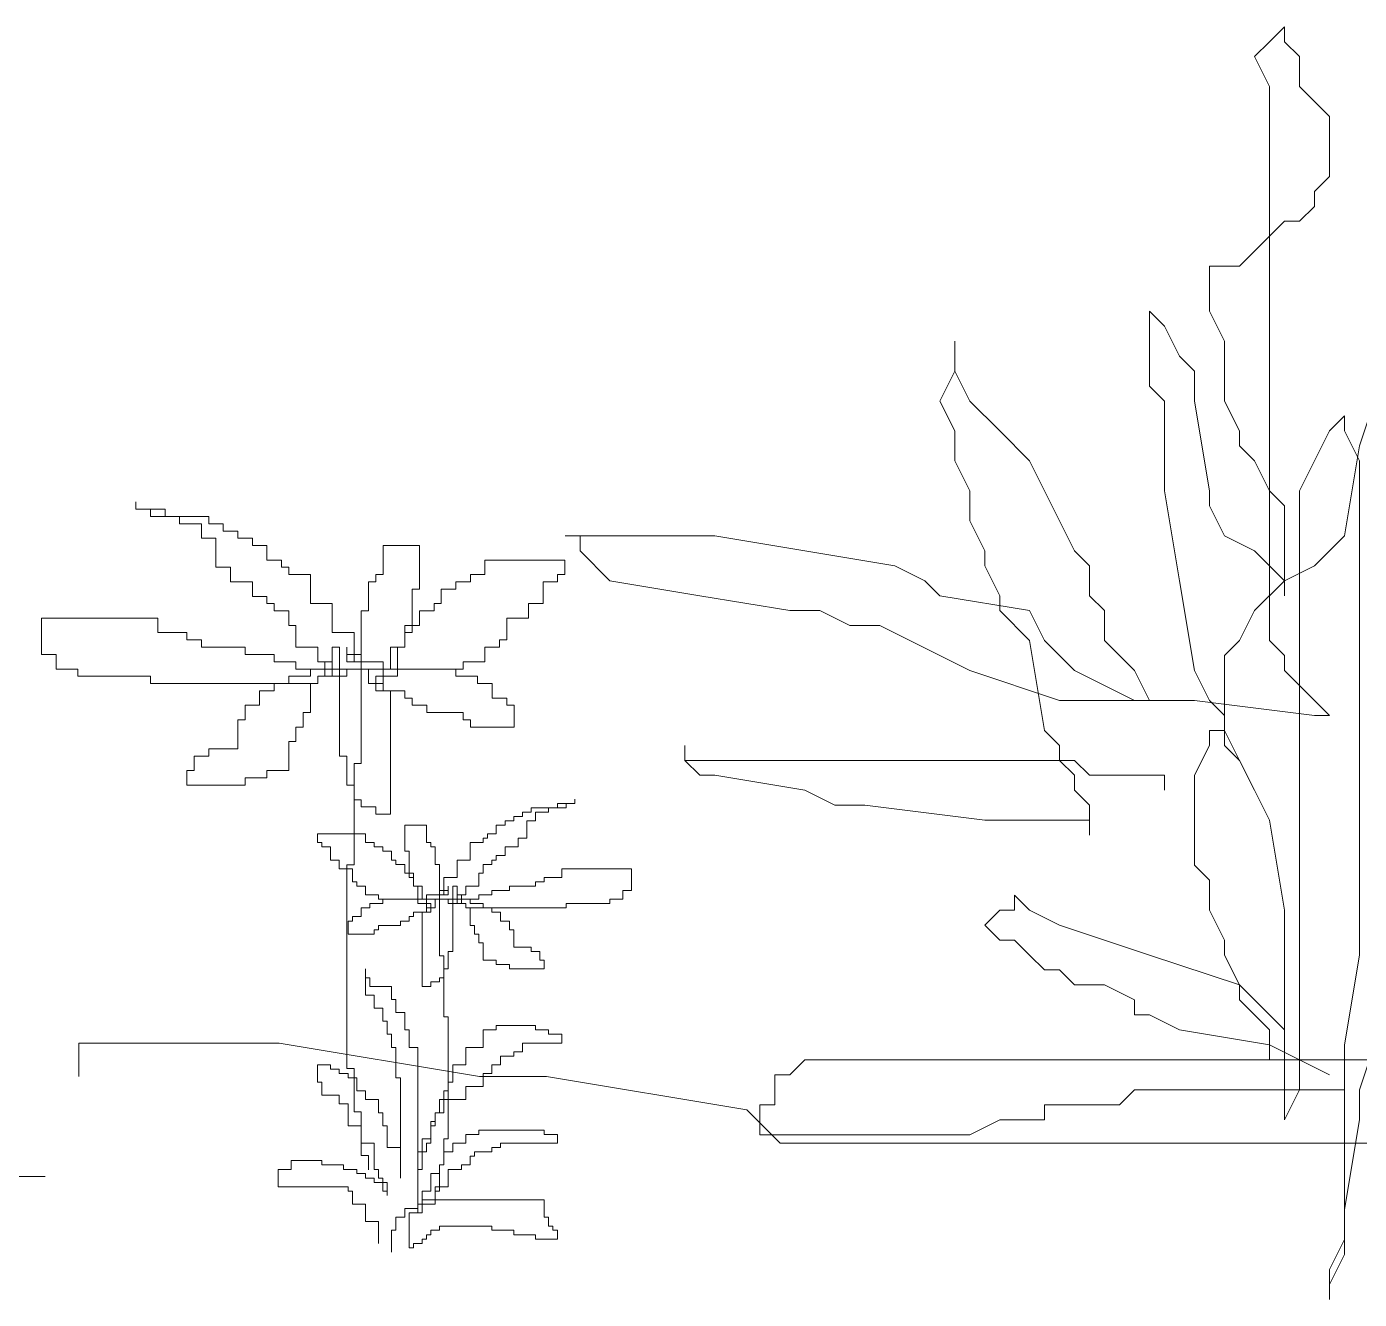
# Model space of a CAD drawing. Header units: millimetres. Extents: x -37049 to 129367, y 25385 to 90033.
# Drawn here: x 24635 to 26369, y 46381 to 48037 of the extents above; entities that cross this region are included whole.
import ezdxf

# ---------------------------------------------------------------- set-up
doc = ezdxf.new("R2010")
doc.units = ezdxf.units.MM
doc.header["$MEASUREMENT"] = 0
doc.layers.add('NCAY', color=3, linetype='Continuous', lineweight=13)

# ---------------------------------------------------------------- blocks, each defined once
blk = doc.blocks.new('A$C1A0A3921')
at = {"layer": 'NCAY'}
for p, q in [((2332.1, 1867.3), (2351.6, 1886.8)), ((2351.6, 1886.8), (2351.6, 1867.3)), ((2312.6, 1847.9), (2332.1, 1867.3)), ((2351.6, 1867.3), (2371.1, 1847.9)), ((2332.1, 1808.9), (2312.6, 1847.9)), ((2371.1, 1847.9), (2371.1, 1808.9)), ((2332.1, 1088.1), (2332.1, 1808.9)), ((2371.1, 1808.9), (2390.6, 1789.4)), ((2390.6, 1789.4), (2410.1, 1769.9)), ((2410.1, 1769.9), (2410.1, 1692)), ((2410.1, 1692), (2390.6, 1672.5)), ((2390.6, 1672.5), (2390.6, 1653)), ((2390.6, 1653), (2371.1, 1633.6)), ((2351.6, 1633.6), (2312.6, 1594.6)), ((2371.1, 1633.6), (2351.6, 1633.6)), ((2312.6, 1594.6), (2293, 1575.1)), ((2293, 1575.1), (2254, 1575.1)), ((2254, 1575.1), (2254, 1516.7)), ((2195.5, 1497.2), (2176, 1516.7)), ((2176, 1516.7), (2176, 1419.3)), ((2254, 1516.7), (2273.5, 1477.7)), ((2215, 1458.2), (2195.5, 1497.2)), ((1922.5, 1438.8), (1922.5, 1477.7)), ((1922.5, 1477.7), (1922.5, 1438.8)), ((2273.5, 1477.7), (2273.5, 1399.8)), ((2234.5, 1438.8), (2215, 1458.2)), ((2449.1, 1341.3), (2488.1, 1458.2)), ((1903, 1399.8), (1922.5, 1438.8)), ((1922.5, 1438.8), (1942, 1399.8)), ((2234.5, 1399.8), (2234.5, 1438.8)), ((2176, 1419.3), (2195.5, 1399.8)), ((1922.5, 1360.8), (1903, 1399.8)), ((1942, 1399.8), (1981, 1360.8)), ((2195.5, 1399.8), (2195.5, 1282.9)), ((2254, 1282.9), (2234.5, 1399.8)), ((2273.5, 1399.8), (2293, 1360.8)), ((2410.1, 1360.8), (2429.6, 1380.3)), ((2429.6, 1380.3), (2429.6, 1360.8)), ((1922.5, 1321.9), (1922.5, 1360.8)), ((1981, 1360.8), (2020, 1321.9)), ((2293, 1360.8), (2293, 1341.3)), ((2390.6, 1321.9), (2410.1, 1360.8)), ((2429.6, 1360.8), (2449.1, 1321.9)), ((2293, 1341.3), (2312.6, 1321.9)), ((2429.6, 1224.5), (2449.1, 1341.3)), ((1942, 1282.9), (1922.5, 1321.9)), ((2020, 1321.9), (2059, 1243.9)), ((2312.6, 1321.9), (2332.1, 1282.9)), ((2371.1, 1282.9), (2390.6, 1321.9)), ((2449.1, 1321.9), (2449.1, 679)), ((857.1, 1259), (857.1, 1268.4)), ((857.1, 1268.4), (857.1, 1259)), ((1942, 1243.9), (1942, 1282.9)), ((2195.5, 1282.9), (2215, 1166)), ((2254, 1263.4), (2254, 1282.9)), ((2332.1, 1282.9), (2351.6, 1263.4)), ((2371.1, 503.7), (2371.1, 1282.9)), ((894.9, 1259), (857.1, 1259)), ((857.1, 1259), (876, 1259)), ((876, 1259), (876, 1249.5)), ((876, 1249.5), (913.9, 1249.5)), ((894.9, 1249.5), (894.9, 1259)), ((951.7, 1249.5), (894.9, 1249.5)), ((913.9, 1249.5), (913.9, 1240.1)), ((951.7, 1240.1), (951.7, 1249.5)), ((2273.5, 1224.5), (2254, 1263.4)), ((2351.6, 1263.4), (2351.6, 1146.5)), ((913.9, 1240.1), (942.2, 1240.1)), ((942.2, 1240.1), (942.2, 1221.2)), ((970.6, 1240.1), (951.7, 1240.1)), ((970.6, 1230.6), (970.6, 1240.1)), ((1961.5, 1205), (1942, 1243.9)), ((2059, 1243.9), (2078.5, 1205)), ((942.2, 1221.2), (961.2, 1221.2)), ((961.2, 1221.2), (961.2, 1183.4)), ((989.5, 1230.6), (970.6, 1230.6)), ((989.5, 1221.2), (989.5, 1230.6)), ((1008.5, 1221.2), (989.5, 1221.2)), ((1008.5, 1211.7), (1008.5, 1221.2)), ((1610.4, 1224.5), (1415.4, 1224.5)), ((1415.4, 1224.5), (1434.9, 1224.5)), ((1434.9, 1224.5), (1434.9, 1205)), ((1727.4, 1205), (1610.4, 1224.5)), ((2312.6, 1205), (2273.5, 1224.5)), ((2390.6, 1185.5), (2429.6, 1224.5)), ((1027.4, 1211.7), (1008.5, 1211.7)), ((1027.4, 1192.9), (1027.4, 1211.7)), ((1226, 1211.7), (1178.7, 1211.7)), ((1178.7, 1211.7), (1178.7, 1174)), ((1226, 1155.1), (1226, 1211.7)), ((1434.9, 1205), (1473.9, 1166)), ((1844.5, 1185.5), (1727.4, 1205)), ((1961.5, 1185.5), (1961.5, 1205)), ((2078.5, 1205), (2098, 1185.5)), ((2332.1, 1185.5), (2312.6, 1205)), ((961.2, 1183.4), (980.1, 1183.4)), ((980.1, 1183.4), (980.1, 1164.5)), ((1046.3, 1192.9), (1027.4, 1192.9)), ((1046.3, 1183.4), (1046.3, 1192.9)), ((1055.8, 1183.4), (1046.3, 1183.4)), ((1055.8, 1174), (1055.8, 1183.4)), ((1311.1, 1192.9), (1311.1, 1174)), ((1415.2, 1192.9), (1311.1, 1192.9)), ((1415.2, 1174), (1415.2, 1192.9)), ((1883.5, 1166), (1844.5, 1185.5)), ((1981, 1146.5), (1961.5, 1185.5)), ((2098, 1185.5), (2098, 1146.5)), ((2351.6, 1166), (2332.1, 1185.5)), ((2351.6, 1166), (2390.6, 1185.5)), ((980.1, 1164.5), (1008.5, 1164.5)), ((1008.5, 1164.5), (1008.5, 1145.6)), ((1084.1, 1174), (1055.8, 1174)), ((1084.1, 1136.2), (1084.1, 1174)), ((1169.3, 1164.5), (1159.8, 1164.5)), ((1159.8, 1164.5), (1159.8, 1126.7)), ((1178.7, 1174), (1169.3, 1174)), ((1169.3, 1174), (1169.3, 1164.5)), ((1292.2, 1164.5), (1273.3, 1164.5)), ((1273.3, 1164.5), (1273.3, 1155.1)), ((1311.1, 1174), (1292.2, 1174)), ((1292.2, 1174), (1292.2, 1164.5)), ((1386.8, 1136.2), (1386.8, 1164.5)), ((1386.8, 1164.5), (1405.7, 1164.5)), ((1405.7, 1164.5), (1405.7, 1174)), ((1405.7, 1174), (1415.2, 1174)), ((1473.9, 1166), (1590.9, 1146.5)), ((1903, 1146.5), (1883.5, 1166)), ((2215, 1166), (2234.5, 1049.1)), ((2312.6, 1127.1), (2351.6, 1166)), ((2351.6, 1146.5), (2351.6, 1166)), ((1008.5, 1145.6), (1027.4, 1145.6)), ((1027.4, 1145.6), (1027.4, 1136.2)), ((1216.6, 1098.4), (1216.6, 1155.1)), ((1216.6, 1155.1), (1226, 1155.1)), ((1273.3, 1155.1), (1254.4, 1155.1)), ((1254.4, 1155.1), (1254.4, 1136.2)), ((1590.9, 1146.5), (1707.9, 1127.1)), ((2020, 1127.1), (1903, 1146.5)), ((1981, 1127.1), (1981, 1146.5)), ((2098, 1146.5), (2117.5, 1127.1)), ((1027.4, 1136.2), (1036.8, 1136.2)), ((1036.8, 1136.2), (1036.8, 1126.7)), ((1112.5, 1136.2), (1084.1, 1136.2)), ((1112.5, 1098.4), (1112.5, 1136.2)), ((1254.4, 1136.2), (1244.9, 1136.2)), ((1244.9, 1136.2), (1244.9, 1126.7)), ((1367.9, 1117.3), (1367.9, 1136.2)), ((1367.9, 1136.2), (1386.8, 1136.2)), ((885.5, 1117.3), (734.1, 1117.3)), ((734.1, 1117.3), (734.1, 1070)), ((885.5, 1098.4), (885.5, 1117.3)), ((1036.8, 1126.7), (1055.8, 1126.7)), ((1055.8, 1126.7), (1055.8, 1107.8)), ((1159.8, 1126.7), (1150.3, 1126.7)), ((1150.3, 1126.7), (1150.3, 928.3)), ((1244.9, 1126.7), (1226, 1126.7)), ((1226, 1126.7), (1226, 1107.8)), ((1339.5, 1088.9), (1339.5, 1117.3)), ((1339.5, 1117.3), (1367.9, 1117.3)), ((1707.9, 1127.1), (1746.9, 1127.1)), ((1746.9, 1127.1), (1785.9, 1107.6)), ((2020, 1088.1), (1981, 1127.1)), ((2039.5, 1088.1), (2020, 1127.1)), ((2117.5, 1127.1), (2117.5, 1088.1)), ((2293, 1088.1), (2312.6, 1127.1)), ((923.3, 1098.4), (885.5, 1098.4)), ((923.3, 1088.9), (923.3, 1098.4)), ((1055.8, 1107.8), (1065.2, 1107.8)), ((1065.2, 1107.8), (1065.2, 1079.5)), ((1140.9, 1098.4), (1112.5, 1098.4)), ((1140.9, 1060.6), (1140.9, 1098.4)), ((1226, 1107.8), (1207.1, 1107.8)), ((1207.1, 1107.8), (1207.1, 1079.5)), ((1207.1, 1079.5), (1207.1, 1098.4)), ((1207.1, 1098.4), (1216.6, 1098.4)), ((1785.9, 1107.6), (1824.9, 1107.6)), ((1824.9, 1107.6), (1864, 1088.1)), ((942.2, 1088.9), (923.3, 1088.9)), ((942.2, 1079.5), (942.2, 1088.9)), ((999, 1079.5), (942.2, 1079.5)), ((999, 1070), (999, 1079.5)), ((1065.2, 1079.5), (1093.6, 1079.5)), ((1093.6, 1079.5), (1093.6, 1060.6)), ((1112.5, 1060.6), (1112.5, 1079.5)), ((1112.5, 1079.5), (1122, 1079.5)), ((1122, 1079.5), (1122, 937.8)), ((1131.4, 1060.6), (1131.4, 1079.5)), ((1131.4, 1079.5), (1131.4, 1070)), ((1207.1, 1079.5), (1188.2, 1079.5)), ((1188.2, 1079.5), (1188.2, 1051.1)), ((1197.6, 1041.7), (1197.6, 1079.5)), ((1197.6, 1079.5), (1207.1, 1079.5)), ((1311.1, 1060.6), (1311.1, 1079.5)), ((1311.1, 1079.5), (1330.1, 1079.5)), ((1330.1, 1079.5), (1330.1, 1088.9)), ((1330.1, 1088.9), (1339.5, 1088.9)), ((1864, 1088.1), (1903, 1068.6)), ((2039.5, 971.2), (2020, 1088.1)), ((2059, 1068.6), (2039.5, 1088.1)), ((2117.5, 1088.1), (2156.5, 1049.1)), ((2273.5, 1068.6), (2293, 1088.1)), ((2351.6, 1068.6), (2332.1, 1088.1)), ((734.1, 1070), (753.1, 1070)), ((753.1, 1070), (753.1, 1051.1)), ((1036.8, 1070), (999, 1070)), ((1036.8, 1060.6), (1036.8, 1070)), ((1065.2, 1060.6), (1036.8, 1060.6)), ((1065.2, 1051.1), (1065.2, 1060.6)), ((1093.6, 1060.6), (1112.5, 1060.6)), ((1103, 1041.7), (1103, 1060.6)), ((1103, 1060.6), (1112.5, 1060.6)), ((1112.5, 1060.6), (1112.5, 1051.1)), ((1131.4, 1070), (1150.3, 1070)), ((1150.3, 1060.6), (1131.4, 1060.6)), ((1150.3, 1070), (1150.3, 1060.6)), ((1150.3, 1051.1), (1150.3, 1060.6)), ((1150.3, 1060.6), (1178.7, 1060.6)), ((1178.7, 1060.6), (1178.7, 1022.8)), ((1282.8, 1051.1), (1282.8, 1060.6)), ((1282.8, 1060.6), (1311.1, 1060.6)), ((1903, 1068.6), (1942, 1049.1)), ((2078.5, 1049.1), (2059, 1068.6)), ((2273.5, 951.7), (2273.5, 1068.6)), ((2351.6, 1049.1), (2351.6, 1068.6)), ((753.1, 1051.1), (781.4, 1051.1)), ((781.4, 1051.1), (781.4, 1041.7)), ((781.4, 1041.7), (876, 1041.7)), ((876, 1041.7), (876, 1032.2)), ((1084.1, 1041.7), (1055.8, 1041.7)), ((1055.8, 1041.7), (1055.8, 1032.2)), ((1103, 1051.1), (1065.2, 1051.1)), ((1150.3, 1051.1), (1084.1, 1051.1)), ((1084.1, 1051.1), (1084.1, 1041.7)), ((1093.6, 1032.2), (1093.6, 1041.7)), ((1093.6, 1041.7), (1112.5, 1041.7)), ((1093.6, 1032.2), (1093.6, 1041.7)), ((1093.6, 1041.7), (1103, 1041.7)), ((1103, 1041.7), (1103, 1051.1)), ((1131.4, 1041.7), (1103, 1041.7)), ((1112.5, 1051.1), (1131.4, 1051.1)), ((1112.5, 1041.7), (1112.5, 1051.1)), ((1112.5, 1051.1), (1150.3, 1051.1)), ((1131.4, 1051.1), (1131.4, 1041.7)), ((1273.3, 1051.1), (1150.3, 1051.1)), ((1150.3, 1051.1), (1282.8, 1051.1)), ((1159.8, 1051.1), (1150.3, 1051.1)), ((1159.8, 1032.2), (1159.8, 1051.1)), ((1178.7, 1041.7), (1169.3, 1041.7)), ((1169.3, 1041.7), (1169.3, 1022.8)), ((1188.2, 1051.1), (1178.7, 1051.1)), ((1178.7, 1051.1), (1178.7, 1041.7)), ((1178.7, 1041.7), (1197.6, 1041.7)), ((1178.7, 1032.2), (1178.7, 1041.7)), ((1273.3, 1041.7), (1273.3, 1051.1)), ((1301.7, 1041.7), (1273.3, 1041.7)), ((1301.7, 1032.2), (1301.7, 1041.7)), ((1942, 1049.1), (2059, 1010.2)), ((2117.5, 1029.7), (2078.5, 1049.1)), ((2156.5, 1049.1), (2176, 1010.2)), ((2234.5, 1049.1), (2254, 1010.2)), ((2371.1, 1029.7), (2351.6, 1049.1)), ((876, 1032.2), (1093.6, 1032.2)), ((1055.8, 1032.2), (1036.8, 1032.2)), ((1036.8, 1032.2), (1036.8, 1022.8)), ((1084.1, 994.5), (1084.1, 1032.2)), ((1084.1, 1032.2), (1093.6, 1032.2)), ((1169.3, 1032.2), (1159.8, 1032.2)), ((1169.3, 1022.8), (1169.3, 1032.2)), ((1169.3, 1022.8), (1169.3, 1032.2)), ((1169.3, 1032.2), (1178.7, 1032.2)), ((1320.6, 1032.2), (1301.7, 1032.2)), ((1320.6, 1013.3), (1320.6, 1032.2)), ((2156.5, 1010.2), (2117.5, 1029.7)), ((2390.6, 1010.2), (2371.1, 1029.7)), ((1036.8, 1022.8), (1017.9, 1022.8)), ((1017.9, 1022.8), (1017.9, 1003.9)), ((1188.2, 1022.8), (1169.3, 1022.8)), ((1178.7, 1022.8), (1207.1, 1022.8)), ((1188.2, 862.2), (1188.2, 1022.8)), ((1207.1, 1022.8), (1207.1, 1013.3)), ((1207.1, 1013.3), (1216.6, 1013.3)), ((1216.6, 1013.3), (1216.6, 1003.9)), ((1339.5, 1013.3), (1320.6, 1013.3)), ((1339.5, 1003.9), (1339.5, 1013.3)), ((2059, 1010.2), (2234.5, 1010.2)), ((2176, 1010.2), (2156.5, 1010.2)), ((2234.5, 1010.2), (2390.6, 990.7)), ((2254, 1010.2), (2273.5, 990.7)), ((2410.1, 990.7), (2390.6, 1010.2)), ((1017.9, 1003.9), (999, 1003.9)), ((999, 1003.9), (999, 985)), ((1074.7, 975.6), (1074.7, 994.5)), ((1074.7, 994.5), (1084.1, 994.5)), ((1216.6, 1003.9), (1235.5, 1003.9)), ((1235.5, 1003.9), (1235.5, 994.5)), ((1235.5, 994.5), (1282.8, 994.5)), ((1282.8, 994.5), (1282.8, 985)), ((1349, 1003.9), (1339.5, 1003.9)), ((1349, 975.6), (1349, 1003.9)), ((2273.5, 990.7), (2273.5, 951.7)), ((2390.6, 990.7), (2410.1, 990.7)), ((999, 985), (989.5, 985)), ((989.5, 985), (989.5, 947.2)), ((1065.2, 956.7), (1065.2, 975.6)), ((1065.2, 975.6), (1074.7, 975.6)), ((1282.8, 985), (1292.2, 985)), ((1292.2, 985), (1292.2, 975.6)), ((1292.2, 975.6), (1349, 975.6)), ((2059, 951.7), (2039.5, 971.2)), ((2254, 971.2), (2273.5, 971.2)), ((2254, 951.7), (2254, 971.2)), ((2273.5, 971.2), (2293, 932.2)), ((1055.8, 918.9), (1055.8, 956.7)), ((1055.8, 956.7), (1065.2, 956.7)), ((951.7, 937.8), (932.8, 937.8)), ((932.8, 937.8), (932.8, 918.9)), ((951.7, 947.2), (951.7, 937.8)), ((989.5, 947.2), (951.7, 947.2)), ((1122, 937.8), (1131.4, 937.8)), ((1131.4, 937.8), (1131.4, 900)), ((1571.4, 932.2), (1571.4, 951.7)), ((1571.4, 951.7), (1571.4, 932.2)), ((2059, 932.2), (2059, 951.7)), ((2234.5, 912.8), (2254, 951.7)), ((2273.5, 951.7), (2293, 932.2)), ((2293, 932.2), (2273.5, 951.7)), ((1150.3, 928.3), (1140.9, 928.3)), ((1140.9, 928.3), (1140.9, 796.1)), ((2078.5, 932.2), (1571.4, 932.2)), ((1571.4, 932.2), (1590.9, 912.8)), ((2078.5, 912.8), (2059, 932.2)), ((2098, 912.8), (2078.5, 932.2)), ((2293, 932.2), (2312.6, 893.3)), ((932.8, 918.9), (923.3, 918.9)), ((923.3, 918.9), (923.3, 900)), ((999, 900), (999, 909.4)), ((999, 909.4), (1027.4, 909.4)), ((1027.4, 909.4), (1027.4, 918.9)), ((1027.4, 918.9), (1055.8, 918.9)), ((1590.9, 912.8), (1610.4, 912.8)), ((1610.4, 912.8), (1727.4, 893.3)), ((2078.5, 893.3), (2078.5, 912.8)), ((2195.5, 912.8), (2098, 912.8)), ((2195.5, 912.8), (2195.5, 893.3)), ((2195.5, 893.3), (2195.5, 912.8)), ((2234.5, 795.9), (2234.5, 912.8)), ((923.3, 900), (999, 900)), ((1131.4, 900), (1140.9, 900)), ((1140.9, 900), (1140.9, 881.1)), ((1727.4, 893.3), (1766.4, 873.8)), ((2098, 873.8), (2078.5, 893.3)), ((2312.6, 893.3), (2332.1, 854.3)), ((1140.9, 881.1), (1150.3, 881.1)), ((1150.3, 881.1), (1150.3, 871.6)), ((1150.3, 871.6), (1169.3, 871.6)), ((1169.3, 871.6), (1169.3, 862.2)), ((1371.3, 864.9), (1371.3, 870.6)), ((1371.3, 870.6), (1405.4, 870.6)), ((1394.1, 870.6), (1394.1, 864.9)), ((1416.8, 870.6), (1394.1, 870.6)), ((1405.4, 870.6), (1405.4, 876.3)), ((1405.4, 876.3), (1428.1, 876.3)), ((1428.1, 876.3), (1416.8, 876.3)), ((1416.8, 876.3), (1416.8, 870.6)), ((1428.1, 876.3), (1428.1, 881.9)), ((1428.1, 881.9), (1428.1, 876.3)), ((1766.4, 873.8), (1805.4, 873.8)), ((1805.4, 873.8), (1961.5, 854.3)), ((2098, 834.8), (2098, 873.8)), ((1169.3, 862.2), (1188.2, 862.2)), ((1337.3, 847.9), (1337.3, 853.6)), ((1337.3, 853.6), (1348.6, 853.6)), ((1348.6, 859.3), (1360, 859.3)), ((1348.6, 853.6), (1348.6, 859.3)), ((1360, 859.3), (1360, 864.9)), ((1360, 864.9), (1371.3, 864.9)), ((1377, 853.6), (1365.7, 853.6)), ((1365.7, 853.6), (1365.7, 830.9)), ((1394.1, 864.9), (1377, 864.9)), ((1377, 864.9), (1377, 853.6)), ((1961.5, 854.3), (2098, 854.3)), ((2098, 854.3), (2098, 834.8)), ((2332.1, 854.3), (2351.6, 737.4)), ((1093.3, 825.3), (1093.3, 836.6)), ((1093.3, 836.6), (1155.7, 836.6)), ((1155.7, 836.6), (1155.7, 825.3)), ((1206.8, 813.9), (1206.8, 847.9)), ((1206.8, 847.9), (1235.1, 847.9)), ((1235.1, 847.9), (1235.1, 825.3)), ((1314.6, 830.9), (1314.6, 836.6)), ((1314.6, 836.6), (1325.9, 836.6)), ((1325.9, 836.6), (1325.9, 847.9)), ((1325.9, 847.9), (1337.3, 847.9)), ((1098.9, 825.3), (1093.3, 825.3)), ((1098.9, 819.6), (1098.9, 825.3)), ((1110.3, 819.6), (1098.9, 819.6)), ((1110.3, 802.6), (1110.3, 819.6)), ((1155.7, 825.3), (1167, 825.3)), ((1167, 825.3), (1167, 819.6)), ((1167, 819.6), (1178.4, 819.6)), ((1178.4, 819.6), (1178.4, 813.9)), ((1235.1, 825.3), (1240.8, 825.3)), ((1240.8, 825.3), (1240.8, 819.6)), ((1240.8, 819.6), (1246.5, 819.6)), ((1246.5, 819.6), (1246.5, 796.9)), ((1291.9, 802.6), (1291.9, 825.3)), ((1291.9, 825.3), (1308.9, 825.3)), ((1308.9, 825.3), (1308.9, 830.9)), ((1308.9, 830.9), (1314.6, 830.9)), ((1354.3, 819.6), (1337.3, 819.6)), ((1337.3, 819.6), (1337.3, 808.3)), ((1365.7, 830.9), (1354.3, 830.9)), ((1354.3, 830.9), (1354.3, 819.6)), ((1121.6, 802.6), (1110.3, 802.6)), ((1121.6, 791.3), (1121.6, 802.6)), ((1178.4, 813.9), (1189.7, 813.9)), ((1189.7, 813.9), (1189.7, 802.6)), ((1189.7, 802.6), (1195.4, 802.6)), ((1195.4, 802.6), (1195.4, 796.9)), ((1212.4, 813.9), (1206.8, 813.9)), ((1212.4, 779.9), (1212.4, 813.9)), ((1274.9, 779.9), (1274.9, 802.6)), ((1274.9, 802.6), (1291.9, 802.6)), ((1325.9, 802.6), (1320.3, 802.6)), ((1320.3, 802.6), (1320.3, 796.9)), ((1337.3, 808.3), (1325.9, 808.3)), ((1325.9, 808.3), (1325.9, 802.6)), ((1138.7, 791.3), (1121.6, 791.3)), ((1131.4, 796.1), (1131.4, 531.5)), ((1140.9, 796.1), (1131.4, 796.1)), ((1138.7, 774.2), (1138.7, 791.3)), ((1195.4, 796.9), (1206.8, 796.9)), ((1206.8, 796.9), (1206.8, 785.6)), ((1206.8, 785.6), (1218.1, 785.6)), ((1218.1, 785.6), (1218.1, 768.6)), ((1246.5, 796.9), (1252.2, 796.9)), ((1252.2, 796.9), (1252.2, 677.9)), ((1308.9, 785.6), (1303.2, 785.6)), ((1303.2, 785.6), (1303.2, 768.6)), ((1308.9, 796.9), (1308.9, 785.6)), ((1320.3, 796.9), (1308.9, 796.9)), ((1411.1, 779.9), (1411.1, 791.3)), ((1411.1, 791.3), (1501.9, 791.3)), ((1501.9, 791.3), (1501.9, 762.9)), ((2254, 776.4), (2234.5, 795.9)), ((1144.3, 774.2), (1138.7, 774.2)), ((1144.3, 768.6), (1144.3, 774.2)), ((1155.7, 768.6), (1144.3, 768.6)), ((1155.7, 757.2), (1155.7, 768.6)), ((1218.1, 779.9), (1212.4, 779.9)), ((1218.1, 768.6), (1218.1, 779.9)), ((1218.1, 768.6), (1229.5, 768.6)), ((1223.8, 768.6), (1218.1, 768.6)), ((1223.8, 745.9), (1223.8, 768.6)), ((1229.5, 768.6), (1229.5, 751.6)), ((1257.8, 757.2), (1257.8, 779.9)), ((1257.8, 779.9), (1274.9, 779.9)), ((1263.5, 757.2), (1263.5, 768.6)), ((1263.5, 768.6), (1263.5, 762.9)), ((1274.9, 768.6), (1269.2, 768.6)), ((1269.2, 768.6), (1269.2, 683.5)), ((1274.9, 757.2), (1274.9, 768.6)), ((1303.2, 768.6), (1286.2, 768.6)), ((1286.2, 768.6), (1286.2, 757.2)), ((1343, 762.9), (1343, 768.6)), ((1343, 768.6), (1377, 768.6)), ((1377, 768.6), (1377, 774.2)), ((1377, 774.2), (1388.4, 774.2)), ((1388.4, 774.2), (1388.4, 779.9)), ((1388.4, 779.9), (1411.1, 779.9)), ((2254, 737.4), (2254, 776.4)), ((1172.7, 757.2), (1155.7, 757.2)), ((1161.4, 740.2), (1161.4, 745.9)), ((1161.4, 745.9), (1178.4, 745.9)), ((1172.7, 751.6), (1172.7, 757.2)), ((1252.2, 751.6), (1172.7, 751.6)), ((1178.4, 751.6), (1252.2, 751.6)), ((1178.4, 745.9), (1178.4, 751.6)), ((1235.1, 745.9), (1223.8, 745.9)), ((1229.5, 751.6), (1235.1, 751.6)), ((1252.2, 757.2), (1235.1, 757.2)), ((1235.1, 757.2), (1235.1, 734.6)), ((1235.1, 751.6), (1235.1, 745.9)), ((1235.1, 745.9), (1240.8, 745.9)), ((1235.1, 740.2), (1235.1, 745.9)), ((1240.8, 745.9), (1240.8, 734.6)), ((1246.5, 740.2), (1246.5, 751.6)), ((1246.5, 751.6), (1252.2, 751.6)), ((1263.5, 762.9), (1252.2, 762.9)), ((1252.2, 762.9), (1252.2, 757.2)), ((1252.2, 751.6), (1252.2, 757.2)), ((1252.2, 757.2), (1263.5, 757.2)), ((1274.9, 751.6), (1252.2, 751.6)), ((1252.2, 751.6), (1291.9, 751.6)), ((1274.9, 751.6), (1263.5, 751.6)), ((1263.5, 751.6), (1263.5, 745.9)), ((1263.5, 745.9), (1280.5, 745.9)), ((1286.2, 757.2), (1274.9, 757.2)), ((1274.9, 757.2), (1274.9, 751.6)), ((1280.5, 757.2), (1274.9, 757.2)), ((1274.9, 745.9), (1274.9, 751.6)), ((1286.2, 745.9), (1274.9, 745.9)), ((1280.5, 745.9), (1280.5, 757.2)), ((1280.5, 745.9), (1280.5, 751.6)), ((1280.5, 751.6), (1303.2, 751.6)), ((1286.2, 745.9), (1280.5, 745.9)), ((1286.2, 740.2), (1286.2, 745.9)), ((1286.2, 740.2), (1286.2, 745.9)), ((1291.9, 751.6), (1291.9, 745.9)), ((1291.9, 745.9), (1308.9, 745.9)), ((1303.2, 751.6), (1303.2, 757.2)), ((1303.2, 757.2), (1320.3, 757.2)), ((1308.9, 745.9), (1308.9, 740.2)), ((1320.3, 757.2), (1320.3, 762.9)), ((1320.3, 762.9), (1343, 762.9)), ((1473.5, 745.9), (1416.8, 745.9)), ((1416.8, 745.9), (1416.8, 740.2)), ((1490.5, 751.6), (1473.5, 751.6)), ((1473.5, 751.6), (1473.5, 745.9)), ((1501.9, 762.9), (1490.5, 762.9)), ((1490.5, 762.9), (1490.5, 751.6)), ((2000.5, 737.4), (2000.5, 756.9)), ((2000.5, 756.9), (2020, 737.4)), ((1138.7, 723.2), (1138.7, 728.9)), ((1138.7, 728.9), (1150, 728.9)), ((1150, 728.9), (1150, 740.2)), ((1150, 740.2), (1161.4, 740.2)), ((1218.1, 728.9), (1212.4, 728.9)), ((1212.4, 728.9), (1212.4, 723.2)), ((1235.1, 734.6), (1218.1, 734.6)), ((1218.1, 734.6), (1218.1, 728.9)), ((1229.5, 638.2), (1229.5, 734.6)), ((1229.5, 734.6), (1240.8, 734.6)), ((1240.8, 740.2), (1235.1, 740.2)), ((1240.8, 734.6), (1240.8, 740.2)), ((1240.8, 740.2), (1246.5, 740.2)), ((1240.8, 734.6), (1240.8, 740.2)), ((1291.9, 740.2), (1286.2, 740.2)), ((1416.8, 740.2), (1286.2, 740.2)), ((1291.9, 717.6), (1291.9, 740.2)), ((1308.9, 740.2), (1320.3, 740.2)), ((1320.3, 740.2), (1320.3, 734.6)), ((1320.3, 734.6), (1331.6, 734.6)), ((1331.6, 734.6), (1331.6, 723.2)), ((1961.5, 718), (1981, 737.4)), ((1981, 737.4), (2000.5, 737.4)), ((2020, 737.4), (2059, 718)), ((2273.5, 698.5), (2254, 737.4)), ((2351.6, 737.4), (2351.6, 464.7)), ((1133, 706.2), (1133, 723.2)), ((1133, 723.2), (1138.7, 723.2)), ((1172.7, 711.9), (1167, 711.9)), ((1167, 711.9), (1167, 706.2)), ((1201.1, 717.6), (1172.7, 717.6)), ((1172.7, 717.6), (1172.7, 711.9)), ((1212.4, 723.2), (1201.1, 723.2)), ((1201.1, 723.2), (1201.1, 717.6)), ((1297.6, 717.6), (1291.9, 717.6)), ((1297.6, 706.2), (1297.6, 717.6)), ((1331.6, 723.2), (1343, 723.2)), ((1343, 723.2), (1343, 711.9)), ((1343, 711.9), (1348.6, 711.9)), ((1348.6, 711.9), (1348.6, 689.2)), ((1981, 698.5), (1961.5, 718)), ((2059, 718), (2176, 679)), ((1167, 706.2), (1133, 706.2)), ((1303.2, 706.2), (1297.6, 706.2)), ((1303.2, 694.9), (1303.2, 706.2)), ((1308.9, 694.9), (1303.2, 694.9)), ((1308.9, 672.2), (1308.9, 694.9)), ((2000.5, 698.5), (1981, 698.5)), ((2020, 679), (2000.5, 698.5)), ((2273.5, 679), (2273.5, 698.5)), ((1252.2, 677.9), (1257.8, 677.9)), ((1257.8, 677.9), (1257.8, 598.5)), ((1269.2, 683.5), (1263.5, 683.5)), ((1263.5, 683.5), (1263.5, 660.9)), ((1348.6, 689.2), (1371.3, 689.2)), ((1371.3, 689.2), (1371.3, 683.5)), ((1371.3, 683.5), (1382.7, 683.5)), ((1382.7, 683.5), (1382.7, 672.2)), ((2039.5, 659.5), (2020, 679)), ((2176, 679), (2293, 640)), ((2293, 640), (2273.5, 679)), ((2449.1, 679), (2429.6, 562.1)), ((1155.7, 649.5), (1155.7, 660.9)), ((1155.7, 660.9), (1155.7, 626.9)), ((1263.5, 660.9), (1257.8, 660.9)), ((1257.8, 660.9), (1257.8, 649.5)), ((1325.9, 672.2), (1308.9, 672.2)), ((1325.9, 666.5), (1325.9, 672.2)), ((1343, 666.5), (1325.9, 666.5)), ((1343, 660.9), (1343, 666.5)), ((1388.4, 660.9), (1343, 660.9)), ((1382.7, 672.2), (1388.4, 672.2)), ((1388.4, 672.2), (1388.4, 660.9)), ((2059, 659.5), (2039.5, 659.5)), ((2078.5, 640), (2059, 659.5)), ((1161.4, 649.5), (1155.7, 649.5)), ((1161.4, 638.2), (1161.4, 649.5)), ((1252.2, 643.9), (1240.8, 643.9)), ((1240.8, 643.9), (1240.8, 638.2)), ((1257.8, 649.5), (1252.2, 649.5)), ((1252.2, 649.5), (1252.2, 643.9)), ((1155.7, 626.9), (1167, 626.9)), ((1189.7, 638.2), (1161.4, 638.2)), ((1167, 626.9), (1167, 609.9)), ((1189.7, 621.2), (1189.7, 638.2)), ((1240.8, 638.2), (1229.5, 638.2)), ((2117.5, 640), (2078.5, 640)), ((2156.5, 620.6), (2117.5, 640)), ((2293, 640), (2293, 620.6)), ((2312.6, 620.6), (2293, 640)), ((1167, 609.9), (1178.4, 609.9)), ((1178.4, 609.9), (1178.4, 592.9)), ((1195.4, 621.2), (1189.7, 621.2)), ((1195.4, 604.2), (1195.4, 621.2)), ((2156.5, 601.1), (2156.5, 620.6)), ((2293, 620.6), (2312.6, 601.1)), ((2332.1, 601.1), (2312.6, 620.6)), ((2449.1, 503.7), (2488.1, 620.6)), ((1178.4, 592.9), (1184.1, 592.9)), ((1184.1, 592.9), (1184.1, 575.8)), ((1206.8, 604.2), (1195.4, 604.2)), ((1206.8, 581.5), (1206.8, 604.2)), ((1257.8, 598.5), (1263.5, 598.5)), ((1263.5, 598.5), (1263.5, 439.8)), ((2176, 601.1), (2156.5, 601.1)), ((2215, 581.6), (2176, 601.1)), ((2312.6, 601.1), (2332.1, 581.6)), ((2351.6, 581.6), (2332.1, 601.1)), ((1184.1, 575.8), (1189.7, 575.8)), ((1189.7, 575.8), (1189.7, 558.8)), ((1212.4, 581.5), (1206.8, 581.5)), ((1212.4, 558.8), (1212.4, 581.5)), ((1325.9, 581.5), (1308.9, 581.5)), ((1308.9, 581.5), (1308.9, 558.8)), ((1377, 587.2), (1325.9, 587.2)), ((1325.9, 587.2), (1325.9, 581.5)), ((1377, 581.5), (1377, 587.2)), ((1394.1, 581.5), (1377, 581.5)), ((1394.1, 575.8), (1394.1, 581.5)), ((1411.1, 575.8), (1394.1, 575.8)), ((1411.1, 564.5), (1411.1, 575.8)), ((2332.1, 562.1), (2215, 581.6)), ((2332.1, 581.6), (2332.1, 542.6)), ((2351.6, 523.1), (2351.6, 581.6)), ((782.5, 521.1), (782.5, 564.5)), ((782.5, 564.5), (1043.3, 564.5)), ((1043.3, 564.5), (1304.2, 521.1)), ((1189.7, 558.8), (1195.4, 558.8)), ((1195.4, 558.8), (1195.4, 519.2)), ((1223.8, 558.8), (1212.4, 558.8)), ((1223.8, 394.5), (1223.8, 558.8)), ((1308.9, 558.8), (1286.2, 558.8)), ((1286.2, 558.8), (1286.2, 536.2)), ((1360, 553.2), (1360, 564.5)), ((1360, 564.5), (1411.1, 564.5)), ((2371.1, 542.6), (2332.1, 562.1)), ((2429.6, 562.1), (2429.6, 289.4)), ((1331.6, 536.2), (1331.6, 547.5)), ((1331.6, 547.5), (1348.6, 547.5)), ((1348.6, 547.5), (1348.6, 553.2)), ((1348.6, 553.2), (1360, 553.2)), ((1727.4, 542.6), (1707.9, 523.1)), ((2449.1, 542.6), (1727.4, 542.6)), ((2332.1, 542.6), (2351.6, 542.6)), ((2351.6, 542.6), (2351.6, 523.1)), ((2410.1, 523.1), (2371.1, 542.6)), ((3287.8, 542.6), (2410.1, 542.6)), ((2410.1, 542.6), (2449.1, 542.6)), ((1110.3, 536.2), (1093.3, 536.2)), ((1093.3, 536.2), (1093.3, 513.5)), ((1110.3, 530.5), (1110.3, 536.2)), ((1121.6, 530.5), (1110.3, 530.5)), ((1121.6, 524.8), (1121.6, 530.5)), ((1133, 524.8), (1121.6, 524.8)), ((1131.4, 531.5), (1140.9, 531.5)), ((1133, 519.2), (1133, 524.8)), ((1140.9, 531.5), (1140.9, 474.8)), ((1286.2, 536.2), (1269.2, 536.2)), ((1269.2, 536.2), (1269.2, 513.5)), ((1304.2, 521.1), (1391.1, 521.1)), ((1308.9, 507.8), (1308.9, 524.8)), ((1308.9, 524.8), (1320.3, 524.8)), ((1320.3, 524.8), (1320.3, 536.2)), ((1320.3, 536.2), (1331.6, 536.2)), ((1391.1, 521.1), (1652, 477.6)), ((1707.9, 523.1), (1688.4, 523.1)), ((1688.4, 523.1), (1688.4, 484.2)), ((1093.3, 513.5), (1098.9, 513.5)), ((1098.9, 513.5), (1098.9, 496.5)), ((1144.3, 519.2), (1133, 519.2)), ((1144.3, 502.2), (1144.3, 519.2)), ((1195.4, 519.2), (1201.1, 519.2)), ((1201.1, 519.2), (1201.1, 388.8)), ((1269.2, 513.5), (1263.5, 513.5)), ((1263.5, 513.5), (1263.5, 502.2)), ((1286.2, 490.8), (1286.2, 507.8)), ((1286.2, 507.8), (1308.9, 507.8)), ((2137, 484.2), (2156.5, 503.7)), ((2156.5, 503.7), (2429.6, 503.7)), ((2351.6, 464.7), (2371.1, 503.7)), ((2449.1, 464.7), (2449.1, 503.7)), ((1098.9, 496.5), (1121.6, 496.5)), ((1121.6, 496.5), (1121.6, 485.2)), ((1155.7, 502.2), (1144.3, 502.2)), ((1155.7, 490.8), (1155.7, 502.2)), ((1172.7, 490.8), (1155.7, 490.8)), ((1172.7, 473.8), (1172.7, 490.8)), ((1257.8, 490.8), (1252.2, 490.8)), ((1252.2, 490.8), (1252.2, 473.8)), ((1263.5, 502.2), (1257.8, 502.2)), ((1257.8, 502.2), (1257.8, 490.8)), ((1257.8, 473.8), (1257.8, 490.8)), ((1257.8, 490.8), (1286.2, 490.8)), ((1121.6, 485.2), (1133, 485.2)), ((1133, 485.2), (1133, 456.8)), ((1140.9, 474.8), (1150.3, 474.8)), ((1150.3, 474.8), (1150.3, 418.2)), ((1178.4, 473.8), (1172.7, 473.8)), ((1178.4, 456.8), (1178.4, 473.8)), ((1246.5, 456.8), (1246.5, 473.8)), ((1246.5, 473.8), (1257.8, 473.8)), ((1252.2, 473.8), (1246.5, 473.8)), ((1246.5, 473.8), (1246.5, 462.5)), ((1652, 477.6), (1695.4, 434.2)), ((1688.4, 484.2), (1668.9, 484.2)), ((1668.9, 484.2), (1668.9, 445.2)), ((2039.5, 464.7), (2039.5, 484.2)), ((2039.5, 484.2), (2137, 484.2)), ((1133, 456.8), (1150, 456.8)), ((1150, 456.8), (1150, 434.1)), ((1184.1, 456.8), (1178.4, 456.8)), ((1184.1, 428.5), (1184.1, 456.8)), ((1246.5, 462.5), (1240.8, 462.5)), ((1240.8, 462.5), (1240.8, 434.1)), ((1240.8, 439.8), (1240.8, 456.8)), ((1240.8, 456.8), (1246.5, 456.8)), ((1388.4, 451.1), (1303.2, 451.1)), ((1303.2, 451.1), (1303.2, 445.5)), ((1388.4, 445.5), (1388.4, 451.1)), ((1942, 445.2), (1981, 464.7)), ((1981, 464.7), (2039.5, 464.7)), ((2429.6, 347.8), (2449.1, 464.7)), ((1150, 434.1), (1167, 434.1)), ((1167, 434.1), (1167, 400.1)), ((1229.5, 422.8), (1229.5, 439.8)), ((1229.5, 439.8), (1240.8, 439.8)), ((1240.8, 434.1), (1235.1, 434.1)), ((1235.1, 434.1), (1235.1, 422.8)), ((1263.5, 439.8), (1257.8, 439.8)), ((1257.8, 439.8), (1257.8, 405.8)), ((1286.2, 434.1), (1269.2, 434.1)), ((1269.2, 434.1), (1269.2, 422.8)), ((1303.2, 445.5), (1286.2, 445.5)), ((1286.2, 445.5), (1286.2, 434.1)), ((1331.6, 428.5), (1331.6, 434.1)), ((1331.6, 434.1), (1405.4, 434.1)), ((1405.4, 445.5), (1388.4, 445.5)), ((1405.4, 434.1), (1405.4, 445.5)), ((1668.9, 445.2), (1942, 445.2)), ((1695.4, 434.2), (2521.4, 434.2)), ((1150.3, 418.2), (1159.8, 418.2)), ((1159.8, 418.2), (1159.8, 399.3)), ((1201.1, 428.5), (1184.1, 428.5)), ((1201.1, 388.8), (1201.1, 428.5)), ((1223.8, 343.4), (1223.8, 422.8)), ((1223.8, 422.8), (1229.5, 422.8)), ((1235.1, 422.8), (1229.5, 422.8)), ((1229.5, 422.8), (1229.5, 400.1)), ((1269.2, 422.8), (1257.8, 422.8)), ((1257.8, 422.8), (1257.8, 405.8)), ((1291.9, 405.8), (1291.9, 417.1)), ((1291.9, 417.1), (1297.6, 417.1)), ((1297.6, 417.1), (1297.6, 422.8)), ((1297.6, 422.8), (1320.3, 422.8)), ((1320.3, 422.8), (1320.3, 428.5)), ((1320.3, 428.5), (1331.6, 428.5)), ((1059.2, 400.1), (1042.2, 400.1)), ((1042.2, 400.1), (1042.2, 377.4)), ((1098.9, 411.5), (1059.2, 411.5)), ((1059.2, 411.5), (1059.2, 400.1)), ((1098.9, 405.8), (1098.9, 411.5)), ((1127.3, 405.8), (1098.9, 405.8)), ((1127.3, 400.1), (1127.3, 405.8)), ((1144.3, 400.1), (1127.3, 400.1)), ((1144.3, 394.5), (1144.3, 400.1)), ((1167, 400.1), (1172.7, 400.1)), ((1172.7, 400.1), (1172.7, 388.8)), ((1229.5, 400.1), (1223.8, 400.1)), ((1223.8, 400.1), (1223.8, 394.5)), ((1257.8, 405.8), (1252.2, 405.8)), ((1252.2, 405.8), (1252.2, 394.5)), ((1257.8, 405.8), (1252.2, 405.8)), ((1252.2, 405.8), (1252.2, 371.8)), ((1263.5, 377.4), (1263.5, 400.1)), ((1263.5, 400.1), (1280.5, 400.1)), ((1280.5, 400.1), (1280.5, 405.8)), ((1280.5, 405.8), (1291.9, 405.8)), ((695.6, 390.8), (739, 390.8)), ((1155.7, 394.5), (1144.3, 394.5)), ((1155.7, 388.8), (1155.7, 394.5)), ((1167, 388.8), (1155.7, 388.8)), ((1167, 383.1), (1167, 388.8)), ((1184.1, 383.1), (1167, 383.1)), ((1172.7, 388.8), (1178.4, 388.8)), ((1178.4, 388.8), (1178.4, 371.8)), ((1184.1, 366.1), (1184.1, 383.1)), ((1252.2, 394.5), (1240.8, 394.5)), ((1240.8, 394.5), (1240.8, 371.8)), ((1042.2, 377.4), (1133, 377.4)), ((1133, 377.4), (1133, 371.8)), ((1133, 371.8), (1138.7, 371.8)), ((1138.7, 371.8), (1138.7, 354.8)), ((1178.4, 371.8), (1184.1, 371.8)), ((1184.1, 371.8), (1184.1, 366.1)), ((1240.8, 371.8), (1229.5, 371.8)), ((1229.5, 371.8), (1229.5, 354.8)), ((1246.5, 354.8), (1246.5, 377.4)), ((1246.5, 377.4), (1263.5, 377.4)), ((1252.2, 371.8), (1246.5, 371.8)), ((1246.5, 371.8), (1246.5, 360.4)), ((1138.7, 354.8), (1155.7, 354.8)), ((1155.7, 354.8), (1155.7, 332.1)), ((1206.8, 337.8), (1206.8, 349.1)), ((1206.8, 349.1), (1223.8, 349.1)), ((1223.8, 349.1), (1223.8, 354.8)), ((1223.8, 354.8), (1229.5, 354.8)), ((1229.5, 354.8), (1223.8, 354.8)), ((1223.8, 354.8), (1223.8, 343.4)), ((1229.5, 354.8), (1229.5, 360.4)), ((1229.5, 360.4), (1388.4, 360.4)), ((1229.5, 343.4), (1229.5, 354.8)), ((1229.5, 354.8), (1246.5, 354.8)), ((1388.4, 360.4), (1388.4, 337.8)), ((2429.6, 308.9), (2429.6, 347.8)), ((1155.7, 332.1), (1172.7, 332.1)), ((1172.7, 332.1), (1172.7, 303.8)), ((1195.4, 320.8), (1195.4, 337.8)), ((1195.4, 337.8), (1206.8, 337.8)), ((1212.4, 298.1), (1212.4, 343.4)), ((1212.4, 343.4), (1229.5, 343.4)), ((1388.4, 337.8), (1394.1, 337.8)), ((1394.1, 337.8), (1394.1, 326.4)), ((1189.7, 292.4), (1189.7, 320.8)), ((1189.7, 320.8), (1195.4, 320.8)), ((1240.8, 315.1), (1235.1, 315.1)), ((1235.1, 315.1), (1235.1, 309.4)), ((1252.2, 320.8), (1240.8, 320.8)), ((1240.8, 320.8), (1240.8, 315.1)), ((1320.3, 326.4), (1252.2, 326.4)), ((1252.2, 326.4), (1252.2, 320.8)), ((1320.3, 320.8), (1320.3, 326.4)), ((1348.6, 320.8), (1320.3, 320.8)), ((1348.6, 315.1), (1348.6, 320.8)), ((1377, 315.1), (1348.6, 315.1)), ((1377, 309.4), (1377, 315.1)), ((1394.1, 326.4), (1399.7, 326.4)), ((1399.7, 326.4), (1399.7, 320.8)), ((1399.7, 320.8), (1405.4, 320.8)), ((1405.4, 320.8), (1405.4, 309.4)), ((1189.7, 298.1), (1189.7, 292.4)), ((1218.1, 298.1), (1212.4, 298.1)), ((1229.5, 303.8), (1218.1, 303.8)), ((1218.1, 303.8), (1218.1, 298.1)), ((1235.1, 309.4), (1229.5, 309.4)), ((1229.5, 309.4), (1229.5, 303.8)), ((1405.4, 309.4), (1377, 309.4)), ((2410.1, 269.9), (2429.6, 308.9)), ((2429.6, 289.4), (2410.1, 250.4)), ((2410.1, 230.9), (2410.1, 269.9)), ((2410.1, 250.4), (2410.1, 230.9))]:
    blk.add_line(p, q, dxfattribs=at)

msp = doc.modelspace()

# ---------------------------------------------------------------- block references
at = {"layer": 'NCAY', "ltscale": 30}
msp.add_blockref('A$C1A0A3921', (23920, 46149.7), dxfattribs=at)

doc.saveas('drawing.dxf')
